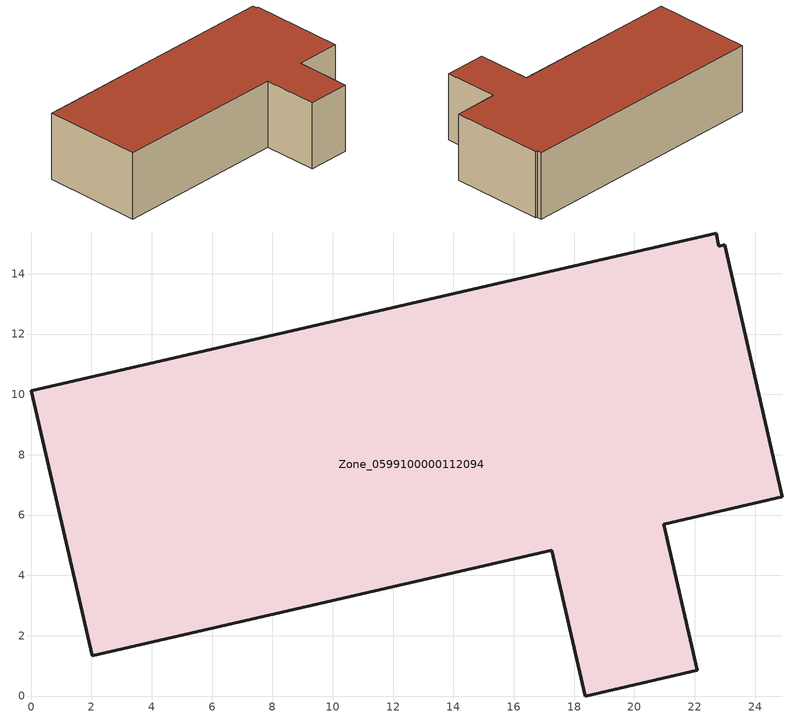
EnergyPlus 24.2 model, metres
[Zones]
Zone_0599100000112094
 floor ground (C_G): 17.26,4.84 2.03,1.34 0,10.12 22.71,15.35 22.8,14.92 22.99,14.96 24.91,6.61 20.98,5.7 22.09,0.86 18.37,0 z0
 wall outside (C_F): 22.71,15.35 0,10.12 2.03,1.34 17.26,4.84 18.37,0 22.09,0.86 20.98,5.7 24.91,6.61 22.99,14.96 22.8,14.92 22.71,15.35 z0:6.16
 roof outside (C_R): 22.8,14.92 22.71,15.35 0,10.12 2.03,1.34 17.26,4.84 18.37,0 22.09,0.86 20.98,5.7 24.91,6.61 22.99,14.96 z6.16
[BUILDING]
Pand.0599100000112094: North Axis=0; Terrain=City; Loads Convergence Tolerance Value=0.04; Temperature Convergence Tolerance Value=0.4; Solar Distribution=FullExterior; Maximum Number of Warmup Days=25; Minimum Number of Warmup Days=1
[Site:Location]
Rotterdam.The.Hague.AP_ZH_NLD Design_Conditions: Latitude=51.96; Longitude=4.45; Time Zone=1; Elevation=-4.5
[SITE:GROUNDTEMPERATURE:BUILDINGSURFACE]
18, 18, 18, 18, 18, 18, 18, 18, 18, 18, 18, 18
[MATERIAL] Thermal Absorptance=0.9; Solar Absorptance=0.7; Visible Absorptance=0.7
Name | Roughness | Thickness | Conductivity | Density | Specific Heat
G.D.1965 | MediumSmooth | 0.15 | 1 | 540 | 1210
F.D.1965 | Rough | 0.3 | 0.857143 | 1920 | 840
R.D.1965 | MediumRough | 0.2 | 0.08 | 1500 | 1000
[CONSTRUCTION]
C_G: G.D.1965
C_F: F.D.1965
C_R: R.D.1965
[ZONE]
Zone_0599100000112094: Type=1; Multiplier=1; Ceiling Height=Autocalculate; Volume=Autocalculate; Floor Area=autocalculate; Part of Total Floor Area=Yes
[ZONEINFILTRATION:DESIGNFLOWRATE]
Infil_Zone_0599100000112094: Zone or ZoneList or Space or SpaceList=Zone_0599100000112094; Schedule=AlwaysOn; Design Flow Rate Calculation Method=Flow/Area; Flow Rate per Floor Area=0.0042; Constant Term Coefficient=1; Temperature Term Coefficient=0; Velocity Term Coefficient=0; Velocity Squared Term Coefficient=0
[HVACTEMPLATE:ZONE:IDEALLOADSAIRSYSTEM]
Zone_0599100000112094: Maximum Heating Supply Air Temperature=50; Minimum Cooling Supply Air Temperature=13; Maximum Heating Supply Air Humidity Ratio=0.0156; Minimum Cooling Supply Air Humidity Ratio=0.0077; Heating Limit=NoLimit; Cooling Limit=NoLimit; Dehumidification Control Type=ConstantSensibleHeatRatio; Cooling Sensible Heat Ratio=0.7; Dehumidification Setpoint=60; Humidification Control Type=None; Humidification Setpoint=30; Outdoor Air Method=None; Outdoor Air Flow Rate per Person=0.00944; Outdoor Air Flow Rate per Zone Floor Area=0; Outdoor Air Flow Rate per Zone=0; Demand Controlled Ventilation Type=None; Outdoor Air Economizer Type=NoEconomizer; Heat Recovery Type=None; Sensible Heat Recovery Effectiveness=0.7; Latent Heat Recovery Effectiveness=0.65
[ZONECONTROL:THERMOSTAT]
ThermostatControl_Zone_0599100000112094: Zone or ZoneList=Zone_0599100000112094; Control Type Schedule=DualSetpointControlType; Control 1=Thermostat_Zone_0599100000112094; Temperature Difference Between Cutout And Setpoint=0
[THERMOSTATSETPOINT:DUALSETPOINT]
Thermostat_Zone_0599100000112094: Heating Setpoint Temperature Schedule=HeatingSetpoint_Zone_0599100000112094; Cooling Setpoint Temperature Schedule=CoolingSetpoint_Zone_0599100000112094
[SCHEDULE:COMPACT]
HeatingSetpoint_Zone_0599100000112094: Through: 12/31, For: AllDays, Until: 24:00, 21
CoolingSetpoint_Zone_0599100000112094: Through: 12/31, For: AllDays, Until: 24:00, 24
DualSetpointControlType: Through: 12/31, For: AllDays, Until: 24:00, 4
AlwaysOn: Through: 12/31, For: AllDays, Until: 24:00, 1
